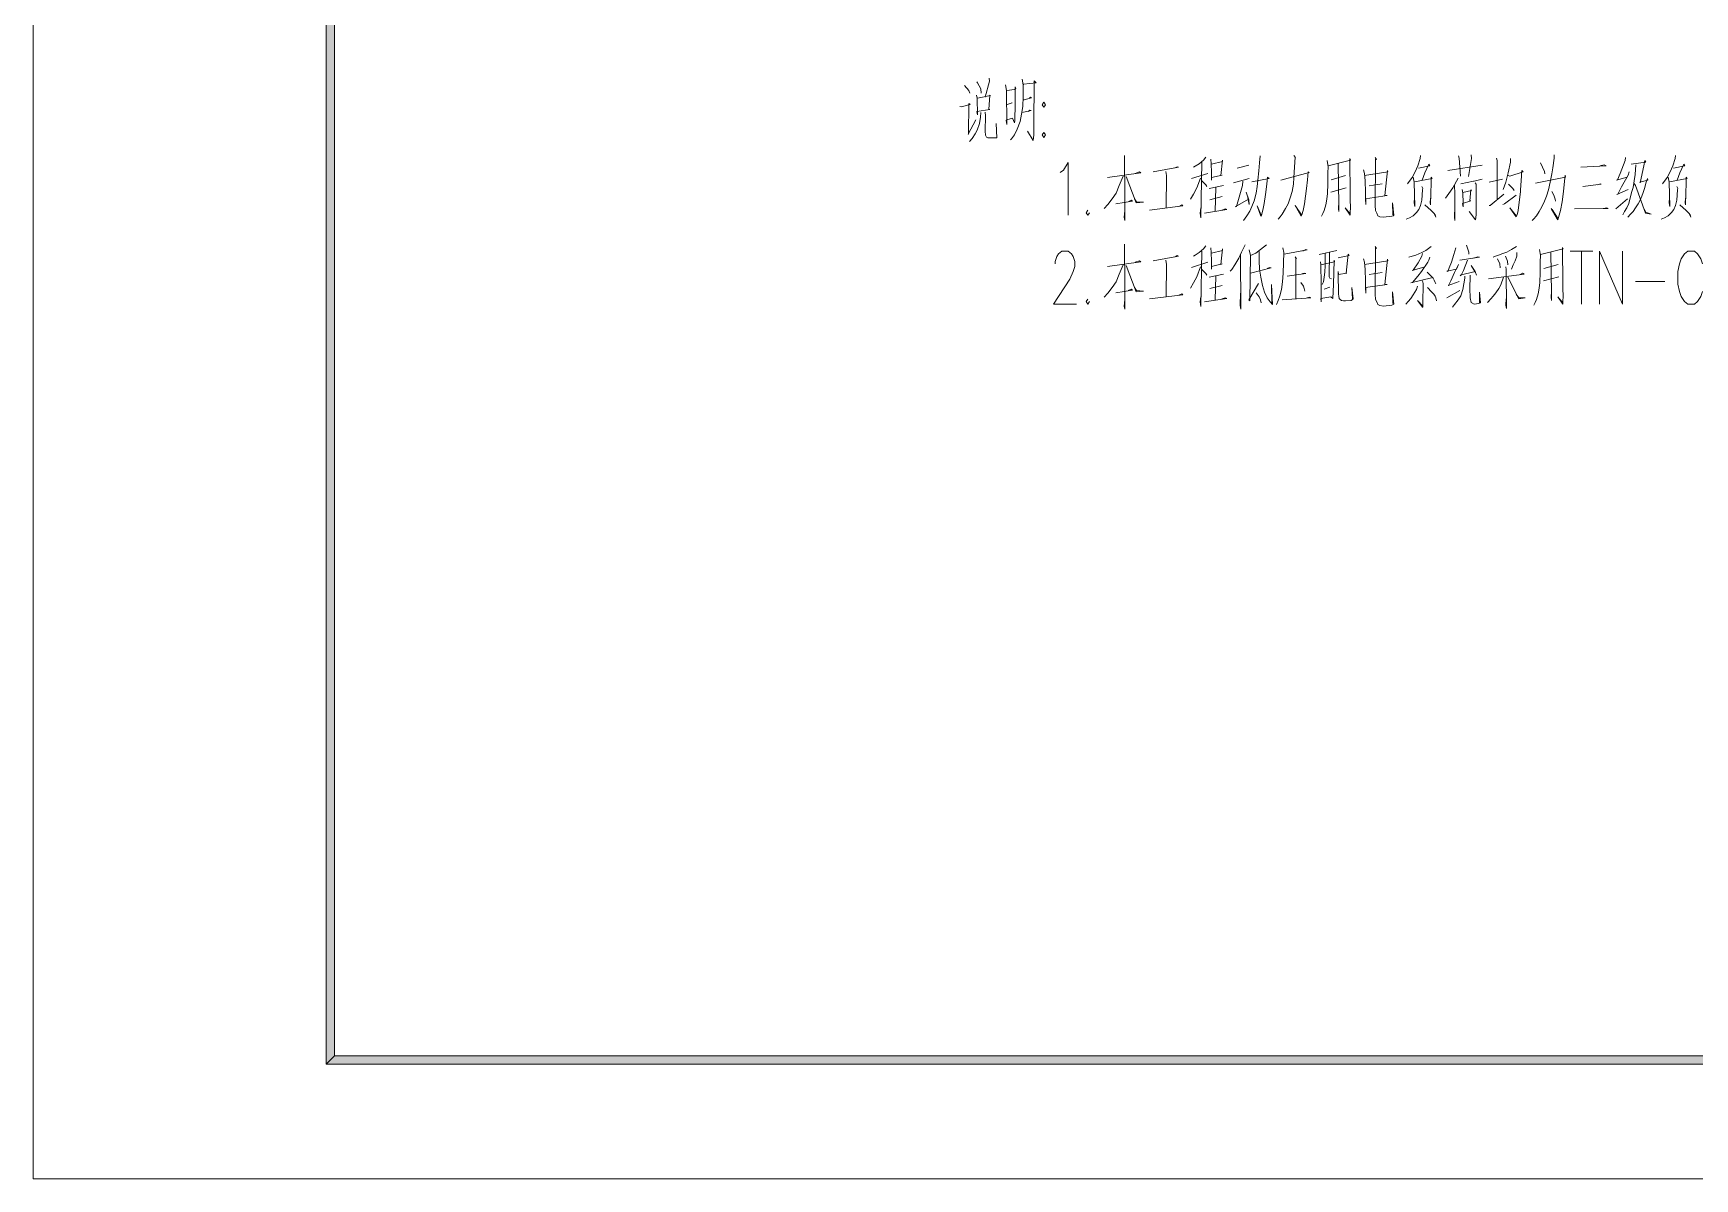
# Model space of a CAD drawing. Header units: millimetres. Extents: x 0 to 586, y 0 to 414.
# Drawn here: x 0 to 137.8, y 0 to 95 of the extents above; entities that cross this region are included whole.
import ezdxf

# ---------------------------------------------------------------- set-up
doc = ezdxf.new("R2010")
doc.units = ezdxf.units.MM

msp = doc.modelspace()

# ---------------------------------------------------------------- hatches: boundary and pattern name
h = msp.add_hatch(color=0)
h.dxf.hatch_style = 2
h.paths.add_polyline_path([(24.302861, 404.569083), (24.994306, 403.877639), (24.994306, 10.205861), (24.302861, 9.514417)])
h = msp.add_hatch(color=0)
h.dxf.hatch_style = 2
h.paths.add_polyline_path([(24.302861, 9.514417), (24.994306, 10.205861), (575.429944, 10.205861), (576.117861, 9.514417)])

# ---------------------------------------------------------------- linework, layer by layer
at = {"color": 0, "lineweight": 0}
for points in [[(0, 0), (585.632278, 0), (585.632278, 414.0835), (0, 414.0835)], [(24.302861, 404.569083), (24.994306, 403.877639), (24.994306, 10.205861), (24.302861, 9.514417)], [(83.805889, 89.291583), (83.668306, 89.079917), (83.805889, 88.871778), (83.939944, 89.079917)], [(83.805889, 86.786861), (83.668306, 86.578722), (83.805889, 86.370583), (83.939944, 86.578722)], [(24.302861, 9.514417), (24.994306, 10.205861), (575.429944, 10.205861), (576.117861, 9.514417)]]:
    msp.add_lwpolyline(points, close=True, dxfattribs=at)
for points in [[(78.256694, 90.991972), (78.313139, 90.907306), (78.588306, 90.39225), (78.616528, 90.053583)], [(79.283278, 91.291833), (79.3115, 91.034306), (78.951667, 89.711389)], [(82.003194, 91.203639), (82.087861, 90.734444), (82.087861, 89.753722), (82.059639, 88.942333), (81.974972, 88.300278), (81.837389, 87.704083), (81.615139, 87.062028), (81.392889, 86.592833), (81.142417, 86.250639), (81.061278, 86.165972)], [(82.116083, 90.734444), (82.140778, 90.776778), (83.170889, 90.907306), (83.001556, 91.076639), (83.001556, 90.776778), (82.973333, 87.619417), (82.973333, 87.019694), (82.973333, 86.592833), (82.920417, 86.123639), (82.447694, 86.892694)], [(77.230111, 90.692111), (77.589944, 90.26525), (77.674611, 90.053583), (77.561722, 90.307583)], [(78.228472, 89.880722), (78.284917, 89.623194), (78.313139, 88.257944), (78.256694, 88.515472), (79.339722, 88.684806), (79.255056, 88.684806), (79.339722, 89.880722), (79.396167, 89.838389), (78.313139, 89.623194)], [(80.645, 90.734444), (80.726139, 90.26525), (80.754361, 87.446556), (80.697917, 87.78875), (80.754361, 87.831083), (81.227083, 87.958083), (81.392889, 87.577083), (81.421111, 87.746417), (81.449333, 89.154), (81.449333, 90.565111), (81.50225, 90.39225), (81.392889, 90.349917), (80.754361, 90.26525)], [(82.116083, 89.496194), (82.169, 89.496194), (82.779306, 89.669056), (82.698167, 89.711389), (82.6135, 89.669056)], [(76.842056, 88.942333), (76.951417, 88.9), (77.702833, 89.111667), (77.589944, 89.196333), (77.561722, 86.635167), (77.537028, 86.635167), (78.172028, 87.831083)], [(78.588306, 88.430806), (78.563611, 88.046278), (78.478944, 87.531222), (78.284917, 86.977361), (78.119111, 86.6775), (77.868639, 86.292972), (77.646389, 86.038972)], [(78.951667, 88.473139), (78.979889, 88.173278), (78.951667, 86.892694), (78.979889, 86.5505), (79.061028, 86.381167), (79.173917, 86.338833), (79.921806, 86.338833), (79.865361, 87.531222)], [(80.782583, 89.111667), (81.198861, 89.242194), (81.170639, 89.242194)], [(82.059639, 88.430806), (82.116083, 88.473139), (82.754611, 88.600139), (82.641722, 88.642472), (82.532361, 88.515472)], [(85.164083, 83.460167), (85.435722, 83.668306), (85.841417, 84.292722), (85.841417, 79.911222)], [(90.491028, 84.874806), (90.51925, 81.37525), (90.51925, 79.494944), (90.462806, 79.752472), (90.51925, 80.306333)], [(97.236139, 84.747806), (97.042111, 84.490278), (96.706972, 84.193944), (96.375361, 83.97875), (96.237778, 83.894083)], [(96.904528, 84.320944), (96.848083, 79.710139), (96.791639, 80.094667), (96.848083, 80.521528)], [(97.652417, 84.578472), (97.680639, 84.193944), (97.708861, 83.467222), (97.708861, 82.825167)], [(97.708861, 83.040361), (98.594333, 83.252028), (98.484972, 83.209694), (98.622556, 84.490278), (98.622556, 84.363278), (97.708861, 84.148083)], [(99.843167, 83.809417), (100.816833, 84.063417)], [(100.372333, 79.494944), (100.651028, 79.879472), (100.897972, 80.264), (101.067306, 80.648528), (101.261333, 81.117722), (101.427139, 81.759778), (101.508278, 82.313639), (101.564722, 82.825167), (101.649389, 83.594222), (101.702306, 84.278611), (101.75875, 84.832472)], [(104.535111, 84.874806), (104.672694, 84.705472), (104.644472, 84.747806), (104.591556, 83.894083), (104.535111, 83.040361), (104.506889, 82.482972), (104.397528, 81.886778), (104.256417, 81.37525), (104.090611, 80.863722), (103.868361, 80.479194), (103.589667, 80.006472), (103.423861, 79.794806), (103.258056, 79.579611)], [(107.311472, 84.447944), (107.392611, 83.936417), (107.364389, 83.424889), (107.364389, 82.528833), (107.339694, 81.717444), (107.28325, 81.244722), (107.198583, 80.775528), (107.061, 80.306333), (106.948111, 80.052333), (106.83875, 79.837139)], [(107.392611, 84.021083), (109.25175, 84.490278), (109.198833, 84.620806), (109.198833, 83.97875), (109.223528, 82.228972), (109.223528, 81.332917), (109.223528, 81.202389), (109.25175, 80.563861), (109.223528, 80.137), (109.223528, 79.921806), (108.80725, 80.521528), (109.198833, 80.052333)], [(108.225167, 84.193944), (108.281611, 80.817861), (108.281611, 80.221667), (108.253389, 80.479194), (108.281611, 80.990722)], [(111.280222, 84.705472), (111.389583, 84.532611), (111.333139, 84.578472), (111.333139, 83.551889), (111.304917, 81.544583), (111.304917, 80.733194), (111.333139, 80.306333), (111.417806, 80.094667), (111.527167, 79.879472), (111.668278, 79.794806), (111.971667, 79.752472), (112.666639, 79.837139), (112.776, 79.879472), (112.832444, 79.921806), (112.723083, 80.948389), (112.751306, 79.964139)], [(115.054944, 84.874806), (115.026722, 84.620806), (114.832694, 84.021083), (114.610444, 83.509556), (114.359972, 83.040361), (113.971917, 82.528833)], [(114.885611, 83.809417), (115.831056, 84.021083), (115.746389, 84.148083), (115.414778, 83.424889), (115.192528, 82.825167)], [(117.330361, 83.636556), (120.159639, 84.063417)], [(118.191139, 84.832472), (118.272278, 84.663139), (118.356944, 83.167361)], [(119.242417, 84.917139), (119.270639, 84.620806), (119.076611, 83.467222), (119.023694, 83.125028)], [(121.352028, 84.663139), (121.408472, 84.447944), (121.408472, 81.290583)], [(122.519722, 84.620806), (122.519722, 84.320944), (122.325694, 83.424889), (122.131667, 82.655833), (121.909417, 82.056111)], [(126.125111, 84.917139), (126.125111, 84.663139), (126.01575, 83.85175), (125.931083, 83.340222), (125.7935, 82.655833), (125.655917, 82.013778), (125.514806, 81.50225), (125.349, 81.075389), (125.12675, 80.606194), (124.9045, 80.221667), (124.68225, 79.879472), (124.435306, 79.579611), (124.322417, 79.494944)], [(125.377222, 83.340222), (125.349, 83.551889), (125.017389, 84.278611)], [(128.347611, 83.894083), (130.457222, 84.021083), (130.291417, 84.10575), (129.928056, 84.021083)], [(132.065889, 84.705472), (132.037667, 84.447944), (131.621389, 83.382556), (131.399139, 82.8675), (131.318, 82.825167), (132.203472, 83.082694)], [(132.898444, 84.10575), (132.842, 83.294361), (132.760861, 82.782833), (132.676194, 82.228972), (132.591528, 81.886778), (132.453944, 81.37525), (132.316361, 80.906056), (132.150556, 80.521528), (131.981222, 80.221667), (131.843639, 79.964139)], [(132.510389, 84.148083), (133.731, 84.320944), (133.646333, 84.447944), (133.565194, 84.021083), (133.258278, 82.6135), (133.230056, 82.655833), (133.896806, 82.825167), (133.868583, 82.955694), (133.759222, 82.655833), (133.621639, 82.144306), (133.50875, 81.802111), (133.399389, 81.50225), (133.258278, 81.160056), (133.092472, 80.863722), (132.870222, 80.521528), (132.676194, 80.221667), (132.482167, 80.006472), (132.259917, 79.752472)], [(136.200444, 84.874806), (136.172222, 84.620806), (135.978194, 84.021083), (135.755944, 83.509556), (135.509, 83.040361), (135.117417, 82.528833)], [(136.034639, 83.809417), (136.976556, 84.021083), (136.895417, 84.148083), (136.560278, 83.424889), (136.341556, 82.825167)], [(90.381667, 83.167361), (90.07475, 82.398306), (89.799583, 81.759778), (89.492667, 81.290583), (89.132833, 80.817861), (88.825917, 80.479194)], [(89.104611, 83.040361), (91.85275, 83.424889), (91.739861, 83.509556), (91.380028, 83.382556)], [(90.632139, 83.125028), (91.464694, 80.948389), (92.075, 80.990722), (91.489389, 81.033056), (91.323583, 81.290583)], [(92.879333, 83.509556), (94.988944, 83.894083), (94.876056, 83.936417), (94.71025, 83.85175)], [(93.934139, 83.551889), (93.987056, 83.209694), (93.962361, 80.521528)], [(96.819861, 82.998028), (96.512944, 82.186639), (96.237778, 81.671583), (95.987306, 81.244722)], [(97.401944, 83.382556), (96.068444, 82.955694)], [(96.929222, 82.782833), (97.236139, 82.440639), (97.320806, 82.313639)], [(99.539778, 82.6135), (100.845056, 82.955694)], [(100.315889, 82.7405), (100.287667, 82.398306), (99.79025, 80.648528), (99.677361, 80.606194), (100.788611, 81.244722), (100.594583, 81.844444), (100.816833, 81.202389), (100.845056, 80.817861), (100.732167, 81.37525)], [(101.067306, 82.698167), (102.510167, 82.955694), (102.369056, 83.082694), (102.316139, 82.482972), (102.20325, 81.62925), (102.093889, 80.906056), (101.981, 80.348667), (101.871639, 79.921806), (101.815194, 79.837139), (101.508278, 80.690861), (101.843417, 79.921806)], [(103.480306, 82.825167), (105.812167, 83.467222), (105.7275, 83.509556), (105.671056, 82.8675), (105.589917, 82.144306), (105.50525, 81.50225), (105.424111, 80.863722), (105.311222, 80.306333), (105.201861, 79.964139), (105.145417, 79.837139), (104.644472, 80.733194), (105.173639, 79.964139)], [(108.835472, 83.209694), (107.643083, 82.8675)], [(110.334778, 83.678889), (110.419444, 83.382556), (110.472361, 82.782833), (110.500583, 81.844444), (110.500583, 81.759778), (110.528806, 80.817861), (110.500583, 81.290583), (112.278583, 81.544583), (112.084556, 81.544583), (112.306806, 83.636556), (112.335028, 83.509556), (110.419444, 83.209694)], [(114.441111, 83.082694), (114.525778, 82.655833), (114.582222, 80.648528), (114.525778, 80.948389), (114.554, 81.37525)], [(114.554, 82.698167), (116.025083, 82.955694), (115.940417, 83.082694), (115.940417, 82.6135), (115.912194, 81.717444), (115.8875, 80.775528), (115.859278, 80.948389), (115.8875, 81.332917)], [(118.162917, 82.998028), (117.746639, 82.186639), (117.4115, 81.717444), (117.136333, 81.332917)], [(118.385167, 82.528833), (119.439972, 82.7405), (119.492889, 82.7405), (120.159639, 82.909833)], [(120.741722, 82.655833), (121.852972, 82.909833)], [(122.325694, 83.209694), (122.463278, 83.167361), (123.574528, 83.509556), (123.461639, 83.636556), (123.433417, 83.252028), (123.433417, 83.167361), (123.352278, 82.013778), (123.352278, 81.886778), (123.295833, 81.417583), (123.211167, 80.775528), (123.15825, 80.306333), (123.073583, 79.964139), (122.988917, 79.794806), (122.463278, 80.521528), (123.017139, 79.837139)], [(125.878167, 80.479194), (126.375583, 79.625472), (126.432028, 79.537278), (126.654278, 80.306333), (126.791861, 81.033056), (126.90475, 81.886778), (126.985889, 82.7405), (127.042333, 83.252028), (127.070556, 83.082694), (124.601111, 82.571167)], [(132.344583, 83.509556), (132.288139, 83.252028), (131.734278, 82.271306), (131.427361, 81.671583), (131.342694, 81.62925), (132.288139, 82.056111)], [(135.590139, 83.082694), (135.674806, 82.655833), (135.727722, 80.648528), (135.674806, 80.948389), (135.703028, 81.37525)], [(135.703028, 82.698167), (137.174111, 82.955694), (137.089444, 83.082694), (137.089444, 82.6135), (137.061222, 81.717444), (137.033, 80.775528), (137.004778, 80.948389), (137.033, 81.332917)], [(97.514833, 82.144306), (98.707222, 82.398306)], [(98.594333, 81.459917), (97.56775, 81.202389)], [(98.068694, 82.228972), (98.01225, 80.264)], [(107.614861, 81.844444), (108.891917, 82.186639)], [(110.8075, 82.355972), (111.862306, 82.528833)], [(115.164306, 82.313639), (115.248972, 82.144306), (115.22075, 82.013778), (115.164306, 81.160056), (115.054944, 80.733194), (114.913833, 80.391), (114.719806, 80.137), (114.441111, 79.879472), (114.137722, 79.710139), (113.859028, 79.579611)], [(117.884222, 82.440639), (117.912444, 81.671583), (117.912444, 80.521528), (117.912444, 79.494944), (117.884222, 79.794806), (117.884222, 80.179333)], [(118.494528, 82.056111), (118.550972, 81.759778), (118.579194, 80.948389), (118.579194, 80.606194), (118.52275, 80.906056), (119.217722, 81.117722), (119.133056, 81.117722), (119.217722, 82.013778), (119.270639, 81.971444), (118.550972, 81.802111)], [(119.577556, 82.6135), (119.658694, 82.482972), (119.658694, 80.948389), (119.658694, 80.306333), (119.658694, 80.006472), (119.634, 79.710139), (119.605778, 79.537278), (119.076611, 80.221667)], [(120.741722, 80.733194), (120.826389, 80.733194), (121.962333, 81.671583)], [(121.881194, 80.817861), (122.018778, 80.863722), (122.988917, 81.586917)], [(122.353917, 82.482972), (122.71375, 82.144306), (122.823111, 81.971444)], [(125.931083, 81.886778), (126.100417, 81.586917), (126.209778, 81.244722), (126.238, 81.075389)], [(129.76225, 82.440639), (129.956278, 82.528833), (130.040944, 82.482972), (128.513417, 82.313639)], [(132.732639, 82.571167), (132.870222, 82.398306), (133.702778, 80.094667), (134.1755, 80.006472), (133.731, 80.179333), (133.621639, 80.391)], [(136.313333, 82.313639), (136.394472, 82.144306), (136.36625, 82.013778), (136.313333, 81.160056), (136.200444, 80.733194), (136.062861, 80.391), (135.868833, 80.137), (135.590139, 79.879472), (135.28675, 79.710139), (135.008056, 79.579611)], [(87.467722, 80.331028), (87.333667, 80.122889), (87.467722, 79.911222), (87.601778, 80.122889)], [(89.771361, 80.863722), (91.157778, 81.075389), (91.048417, 81.160056), (90.797944, 81.033056)], [(92.572417, 80.348667), (95.348778, 80.690861), (95.264111, 80.775528), (95.017167, 80.648528)], [(97.151472, 80.094667), (98.985917, 80.391), (98.873028, 80.436861), (98.569639, 80.348667)], [(115.414778, 80.775528), (115.940417, 80.306333), (116.162667, 80.094667), (116.275556, 79.964139), (116.328472, 79.752472), (116.190889, 80.052333)], [(125.959306, 80.391), (126.46025, 79.625472), (126.432028, 79.625472)], [(127.818444, 80.436861), (130.623028, 80.479194), (130.510139, 80.521528), (130.20675, 80.479194)], [(131.261556, 80.436861), (132.231694, 81.290583)], [(136.560278, 80.775528), (137.089444, 80.306333), (137.311694, 80.094667), (137.421056, 79.964139), (137.4775, 79.752472), (137.339917, 80.052333)], [(90.491028, 77.508806), (90.51925, 74.005722), (90.51925, 72.128944), (90.462806, 72.382944), (90.51925, 72.940333)], [(97.236139, 77.378278), (97.042111, 77.124278), (96.706972, 76.824417), (96.375361, 76.61275), (96.237778, 76.524556)], [(97.652417, 77.208944), (97.680639, 76.824417), (97.708861, 76.097694), (97.708861, 75.459167)], [(100.509917, 77.466472), (100.206528, 76.86675), (99.984278, 76.355222), (99.649139, 75.801361), (99.402194, 75.416833), (99.261083, 75.286306)], [(102.287917, 77.466472), (101.786972, 77.081944), (101.398917, 76.782083), (100.954417, 76.570417), (100.845056, 77.039611), (100.954417, 76.61275), (100.897972, 72.809806), (100.816833, 72.898), (101.621167, 74.26325)], [(103.646111, 77.208944), (103.730778, 76.824417), (103.702556, 75.970694), (103.674333, 75.116972), (103.617889, 74.39025), (103.53675, 73.751722), (103.395639, 73.236667), (103.258056, 72.855667), (103.120472, 72.513472)], [(111.280222, 77.335944), (111.389583, 77.166611), (111.333139, 77.208944), (111.333139, 76.185889), (111.304917, 74.178583), (111.304917, 73.367194), (111.333139, 72.940333), (111.417806, 72.725139), (111.527167, 72.513472), (111.668278, 72.428806), (111.971667, 72.382944), (112.666639, 72.471139), (112.776, 72.513472), (112.832444, 72.555806), (112.723083, 73.578861), (112.751306, 72.598139)], [(115.940417, 77.335944), (115.831056, 77.251278), (115.495917, 76.997278), (115.164306, 76.824417), (114.663361, 76.61275), (114.359972, 76.524556), (114.081278, 76.439889)], [(117.993583, 77.208944), (117.827778, 76.655083), (117.63375, 76.013028), (117.439722, 75.543833), (117.330361, 75.243972), (117.245694, 75.286306), (118.050028, 75.459167), (118.191139, 75.843694), (117.884222, 75.159306), (117.577306, 74.474917), (117.383278, 74.093917), (117.355056, 74.093917), (118.272278, 74.432583)], [(118.854361, 77.424139), (119.048389, 76.86675), (119.048389, 76.697417)], [(123.017139, 77.335944), (122.600861, 77.081944), (122.212806, 76.86675), (121.881194, 76.73975), (121.521361, 76.61275), (121.270889, 76.524556), (121.076861, 76.439889)], [(125.017389, 76.655083), (126.876528, 77.124278), (126.820083, 77.251278), (126.820083, 76.61275), (126.848306, 74.859444), (126.848306, 73.963389), (126.848306, 73.836389), (126.876528, 73.194333), (126.848306, 72.767472), (126.848306, 72.555806), (126.432028, 73.152), (126.820083, 72.682806)], [(84.754861, 75.8825), (84.754861, 76.090639), (84.892444, 76.506917), (85.0265, 76.715056), (85.298139, 76.926722), (85.841417, 76.926722), (86.113056, 76.715056), (86.247111, 76.506917), (86.384694, 76.090639), (86.384694, 75.674361), (86.247111, 75.258083), (85.975472, 74.630139), (84.620806, 72.545222), (86.51875, 72.545222)], [(90.381667, 75.801361), (90.07475, 75.032306), (89.799583, 74.39025), (89.492667, 73.921056), (89.132833, 73.451861), (88.825917, 73.109667)], [(89.104611, 75.670833), (91.85275, 76.055361), (91.739861, 76.143556), (91.380028, 76.013028)], [(92.879333, 76.143556), (94.988944, 76.524556), (94.876056, 76.570417), (94.71025, 76.482222)], [(93.934139, 76.185889), (93.987056, 75.843694), (93.962361, 73.152)], [(97.401944, 76.013028), (96.068444, 75.586167)], [(96.904528, 76.951417), (96.848083, 72.340611), (96.791639, 72.725139), (96.848083, 73.152)], [(97.708861, 75.670833), (98.594333, 75.886028), (98.484972, 75.843694), (98.622556, 77.124278), (98.622556, 76.997278), (97.708861, 76.782083)], [(100.121861, 76.697417), (100.150083, 72.128944), (100.093639, 72.428806), (100.121861, 73.451861)], [(101.677611, 76.909083), (101.677611, 76.143556), (101.702306, 75.459167), (101.815194, 74.774778), (101.952778, 74.093917), (102.122111, 73.536528), (102.340833, 73.067333), (102.591306, 72.725139), (102.785333, 72.513472), (102.704194, 74.178583), (102.732417, 72.598139)], [(103.759, 76.697417), (105.646361, 77.039611), (105.533472, 77.081944), (105.283, 76.951417)], [(104.644472, 76.482222), (104.757361, 76.312889), (104.700917, 76.355222), (104.700917, 72.982667)], [(106.644722, 76.655083), (108.115806, 76.997278)], [(106.754083, 76.055361), (106.782306, 75.801361), (106.810528, 74.26325), (106.810528, 73.836389), (106.810528, 72.725139), (106.782306, 73.025), (107.614861, 73.152), (107.780667, 73.025), (107.837111, 74.178583), (107.893556, 76.185889), (107.921778, 76.055361), (106.782306, 75.801361)], [(107.142139, 76.73975), (107.142139, 75.759028), (107.117444, 75.201639), (107.061, 74.774778), (107.004556, 74.39025), (106.895194, 74.178583)], [(107.5055, 76.824417), (107.477278, 74.817111), (107.533722, 74.690111), (107.671306, 74.647778)], [(108.225167, 76.397556), (109.142389, 76.570417), (109.057722, 76.697417), (108.891917, 75.116972), (108.948361, 75.116972), (108.253389, 74.989972), (108.225167, 75.243972), (108.225167, 74.817111), (108.253389, 73.667056), (108.253389, 73.367194), (108.281611, 73.194333), (108.309833, 73.025), (108.390972, 72.940333), (108.503861, 72.855667), (108.669667, 72.809806), (108.835472, 72.809806), (109.308194, 72.855667), (109.421083, 72.940333), (109.474, 72.982667), (109.364639, 73.921056), (109.421083, 72.982667)], [(110.334778, 76.312889), (110.419444, 76.013028), (110.472361, 75.416833), (110.500583, 74.474917), (110.500583, 74.39025), (110.528806, 73.451861), (110.500583, 73.921056), (112.278583, 74.178583), (112.084556, 74.178583), (112.306806, 76.270556), (112.335028, 76.143556), (110.419444, 75.843694)], [(115.831056, 76.439889), (115.746389, 76.185889), (115.66525, 76.013028), (115.136083, 75.243972), (114.832694, 74.859444), (114.388194, 74.347917), (114.247083, 74.305583), (115.968639, 74.732444)], [(115.22075, 76.73975), (115.164306, 76.524556), (114.857389, 75.970694), (114.441111, 75.3745), (114.359972, 75.332167), (115.414778, 75.6285)], [(118.3005, 76.185889), (119.937389, 76.439889), (119.799806, 76.482222), (119.439972, 76.355222)], [(118.939028, 76.185889), (118.607417, 75.332167), (118.385167, 74.905306), (118.328722, 74.947639), (119.577556, 75.243972), (119.242417, 75.759028), (119.605778, 75.159306), (119.686917, 74.947639)], [(121.436694, 76.312889), (121.630722, 75.886028), (121.658944, 75.543833)], [(122.103444, 76.524556), (122.26925, 76.097694), (122.297472, 75.801361)], [(123.045361, 76.824417), (123.045361, 76.524556), (122.907778, 76.143556), (122.741972, 75.801361), (122.600861, 75.459167)], [(124.932722, 77.081944), (125.017389, 76.570417), (124.989167, 76.055361), (124.989167, 75.159306), (124.960944, 74.347917), (124.9045, 73.878722), (124.823361, 73.409528), (124.68225, 72.940333), (124.572889, 72.682806), (124.46, 72.471139)], [(126.46025, 75.843694), (125.267861, 75.5015)], [(125.849944, 76.824417), (125.906389, 73.451861), (125.906389, 72.855667), (125.878167, 73.109667), (125.906389, 73.621194)], [(127.458611, 76.926722), (129.356556, 76.926722)], [(128.407583, 76.926722), (128.407583, 72.545222)], [(129.899833, 72.545222), (129.899833, 76.926722), (131.797778, 72.545222), (131.797778, 76.926722)], [(138.440583, 75.8825), (138.303, 76.298778), (138.031361, 76.715056), (137.76325, 76.926722), (137.219972, 76.926722), (136.948333, 76.715056), (136.676694, 76.298778), (136.542639, 75.8825), (136.405056, 75.258083), (136.405056, 74.213861), (136.542639, 73.589444), (136.676694, 73.169639), (136.948333, 72.753361), (137.219972, 72.545222), (137.76325, 72.545222), (138.031361, 72.753361), (138.303, 73.169639), (138.440583, 73.589444)], [(90.632139, 75.759028), (91.464694, 73.578861), (92.075, 73.621194), (91.489389, 73.667056), (91.323583, 73.921056)], [(96.819861, 75.6285), (96.512944, 74.817111), (96.237778, 74.305583), (95.987306, 73.878722)], [(96.929222, 75.416833), (97.236139, 75.074639), (97.320806, 74.947639)], [(97.514833, 74.774778), (98.707222, 75.032306)], [(98.068694, 74.859444), (98.01225, 72.898)], [(100.954417, 75.116972), (102.675972, 75.543833), (102.538389, 75.586167), (102.340833, 75.5015)], [(103.98125, 74.859444), (105.533472, 75.074639), (105.452333, 75.116972), (105.254778, 75.074639)], [(110.8075, 74.989972), (111.862306, 75.159306)], [(115.22075, 74.474917), (115.273667, 74.26325), (115.248972, 72.598139), (115.248972, 72.298278), (115.22075, 72.298278), (114.804472, 72.855667), (115.248972, 72.382944)], [(115.608806, 75.201639), (115.940417, 74.859444), (116.106222, 74.690111), (116.190889, 74.520778), (116.275556, 74.347917), (116.328472, 74.220917)], [(118.716778, 74.859444), (118.716778, 74.690111), (118.550972, 73.751722), (118.385167, 73.236667), (118.162917, 72.898), (117.884222, 72.513472), (117.718417, 72.298278)], [(119.161278, 74.947639), (119.161278, 74.859444), (119.133056, 73.836389), (119.161278, 73.067333), (119.242417, 72.682806), (119.492889, 72.555806), (119.880944, 72.598139), (120.022056, 72.640472), (119.937389, 73.536528), (119.937389, 72.640472)], [(121.937639, 74.774778), (121.715389, 74.13625), (121.546056, 73.836389), (121.299111, 73.494194), (121.076861, 73.194333), (120.882833, 72.982667), (120.604139, 72.682806)], [(120.688806, 74.647778), (123.655667, 75.032306), (123.518083, 75.116972), (123.324056, 74.989972)], [(122.131667, 75.6285), (122.156361, 75.416833), (122.184583, 72.171278), (122.131667, 72.471139), (122.156361, 72.982667)], [(122.297472, 74.774778), (123.211167, 72.982667), (123.740333, 73.067333), (123.211167, 73.067333), (122.988917, 73.367194)], [(125.239639, 74.474917), (126.516694, 74.817111)], [(132.880806, 74.422), (135.322028, 74.422)], [(89.771361, 73.494194), (91.157778, 73.709389), (91.048417, 73.794056), (90.797944, 73.667056)], [(92.572417, 72.982667), (95.348778, 73.324861), (95.264111, 73.409528), (95.017167, 73.282528)], [(97.151472, 72.725139), (98.985917, 73.025), (98.873028, 73.067333), (98.569639, 72.982667)], [(98.594333, 74.093917), (97.56775, 73.836389)], [(101.427139, 73.494194), (101.677611, 73.152), (101.786972, 72.898), (101.843417, 72.640472)], [(103.589667, 72.898), (104.757361, 72.982667), (105.94975, 73.067333), (105.840389, 73.109667), (105.646361, 73.067333)], [(105.117194, 74.347917), (105.339444, 74.048056), (105.395889, 73.836389), (105.452333, 73.621194)], [(107.533722, 73.963389), (107.061, 73.794056)], [(114.804472, 74.048056), (114.719806, 73.751722), (114.441111, 73.324861), (114.247083, 73.025), (114.024833, 72.767472), (113.830806, 72.555806)], [(115.637028, 73.921056), (115.968639, 73.578861), (116.162667, 73.367194), (116.275556, 73.194333), (116.328472, 73.067333), (116.384917, 72.809806)], [(117.245694, 73.067333), (118.3005, 73.667056)], [(87.467722, 72.9615), (87.333667, 72.753361), (87.467722, 72.545222), (87.601778, 72.753361)]]:
    msp.add_lwpolyline(points, dxfattribs=at)

doc.saveas('drawing.dxf')
